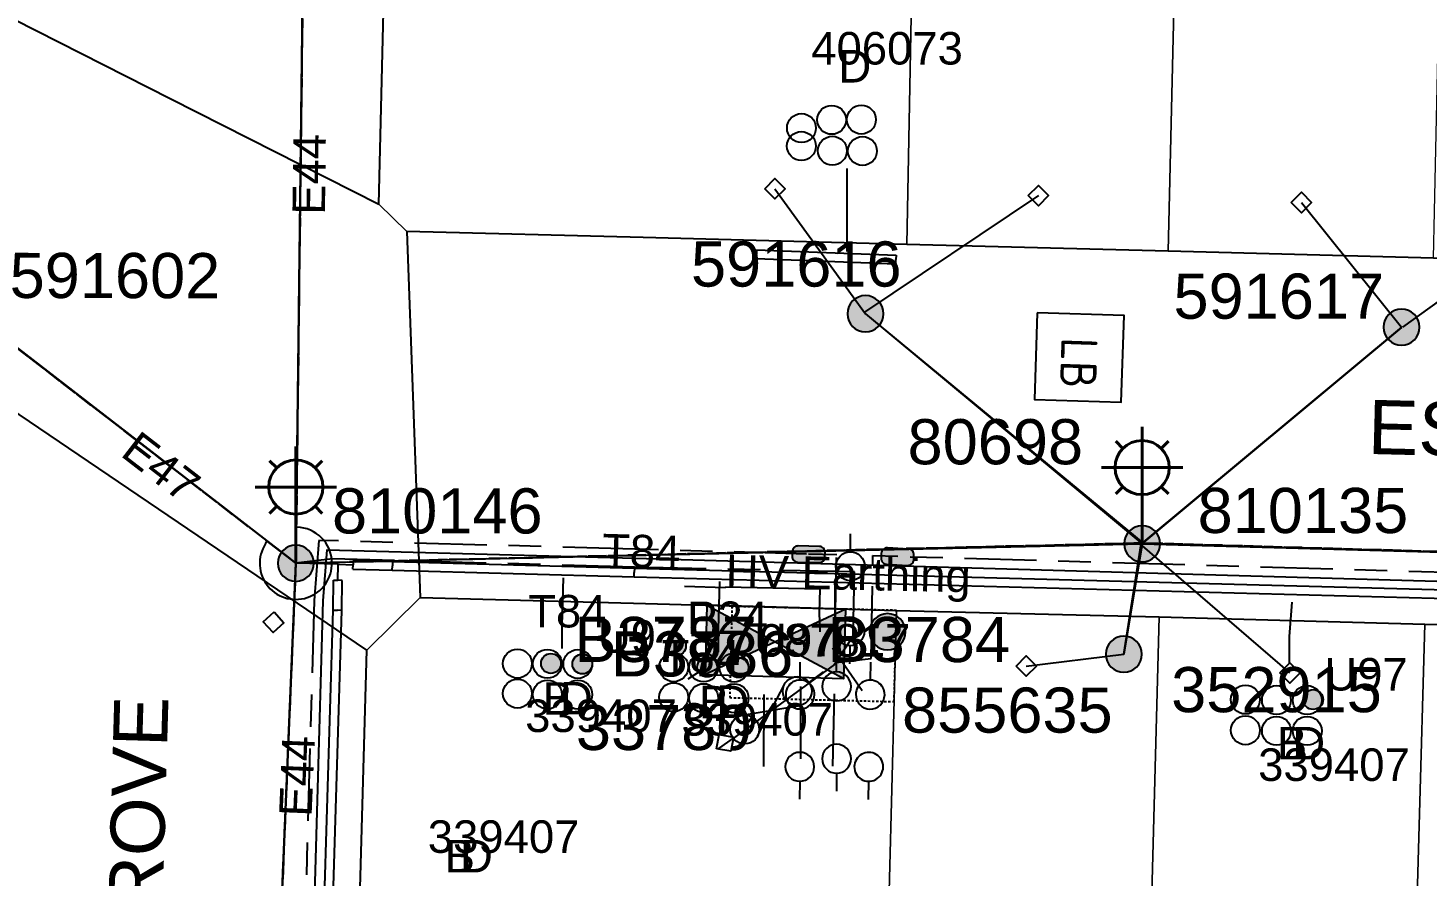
# Model space of a CAD drawing. Header units: metres. Extents: x 311639 to 313197, y 6256063 to 6257195.
# Drawn here: x 312434.6 to 312512, y 6256427.7 to 6256474.6 of the extents above; entities that cross this region are included whole.
import ezdxf
from ezdxf.enums import TextEntityAlignment as Align

# ---------------------------------------------------------------- set-up
doc = ezdxf.new("R2010")
doc.units = ezdxf.units.M
for name, pattern in [('Cable Exist OH', [1, 1, 0]), ('Cable Exist UG', [8.2, 4, -1.2, 1.8, -1.2]), ('HIDDEN2', [0.1875, 0.125, -0.0625])]:
    doc.linetypes.add(name, pattern=pattern)
doc.layers.get('0').update_dxf_attribs({"color": 6})
for name, color, linetype in [('_User Duct Config', 6, 'Continuous'), ('Duct_SP_EXT', 7, 'Continuous'), ('Equip_HV_EXT', 7, 'Continuous'), ('Equip_LV_EXT', 7, 'Continuous'), ('Equip_SP_HV_EXT', 7, 'Continuous'), ('Equip_SP_SL_EXT', 7, 'Continuous'), ('Mains_HV_EXT', 7, 'Continuous'), ('Mains_LV_EXT', 7, 'Continuous'), ('Mains_SL_EXT', 7, 'Continuous'), ('OH_Details_SP_MISC', 7, 'Continuous'), ('Services_SP_EXT', 7, 'Continuous'), ('Sub_SP_EXT', 7, 'Continuous'), ('SupportsOH_SP_TR_HV_LV_SL_EXT', 7, 'Continuous'), ('Trench_SP_EXT', 7, 'Continuous')]:
    doc.layers.add(name, color=color, linetype=linetype)
for name, color, linetype, lineweight in [('Cadastre Buildings_SP_EXT', 9, 'Continuous', 5), ('Cadastre Land Parcels_SP_EXT', 9, 'Continuous', 5), ('Cadastre Roads_SP_EXT', 9, 'Continuous', 5)]:
    doc.layers.add(name, color=color, linetype=linetype, lineweight=lineweight)
doc.layers.add('Features_HIDE', color=1, linetype='Continuous', plot=False)
doc.styles.add('iecARIAL', font='arial.ttf', dxfattribs={"height": 2})
doc.styles.add('POLE_LABEL', font='arial.ttf')
doc.styles.get("Standard").update_dxf_attribs({"font": 'arial.ttf'})
doc.styles.add('SWITCH_LABEL', font='arial.ttf', dxfattribs={"height": 2.5})
doc.linetypes.add('Cable E UG', pattern='A,6,-0.5,["E",Standard,S=1.7,R=0,X=0.5,Y=-1],-2.9', length=9.4)
doc.linetypes.add('Cable P UG', pattern='A,6,-0.5,["P",Standard,S=1.7,R=0,X=0.5,Y=-1],-2.9', length=9.4)

# ---------------------------------------------------------------- blocks, each defined once
blk = doc.blocks.new('SUB_PADMOUNT_EXT')
for points in [[(0, 0), (-3.84, 1.92), (-3.84, -1.92)], [(0, 0), (3.84, 1.92), (3.84, -1.92)]]:
    blk.add_hatch(color=256).paths.add_polyline_path(points)
for p, q in [((3.84, 1.92), (-3.84, -1.92)), ((-3.84, 1.92), (3.84, -1.92))]:
    blk.add_line(p, q)
blk.add_lwpolyline([(-3.84, -1.92), (3.84, -1.92), (3.84, 1.92), (-3.84, 1.92)], close=True)
for tag, height, flags, p in [('ASSET_NUM', 3.5, 8, (2, 2)), ('STREET_CODE', 0.2, 9, (1.5, 0)), ('OPERATING_VOLTAGE', 0.2, 9, (1.5, -0.6)), ('ORIENTATION', 0.2, 9, (1.5, -0.8)), ('CONSTRUCTED_VOLTAGE', 0.2, 9, (1.5, -0.2)), ('NO_PHASES', 0.2, 9, (1.5, -0.4)), ('OWNED_BY', 0.2, 9, (1.5, -1)), ('OPERATED_BY', 0.2, 9, (1.5, -1.2)), ('SECONDARY_VOLTAGE', 0.2, 9, (1.5, -1.6)), ('MAINTAINED_BY', 0.2, 9, (1.5, -1.4)), ('STATE', 0.2, 9, (1.5, -1.8)), ('SUBSTATION_TYPE', 0.2, 9, (1.5, -2.2)), ('USAGE', 0.2, 9, (1.5, -2.4)), ('PARENT', 0.2, 9, (1.5, -2)), ('STREETNAME', 0.2, 9, (1.5, -3)), ('LEGEND', 0.2, 9, (1.5, -2.6)), ('LOCATION', 0.2, 9, (1.5, -2.8)), ('Z', 0.2, 1, (1.5, -3.6)), ('SUBURB', 0.2, 9, (1.5, -3.2)), ('NOTES', 0.2, 9, (1.5, -3.4))]:
    blk.add_attdef(tag, text='', height=height, dxfattribs=dict(flags=flags)).set_placement(p, align=Align.MIDDLE_LEFT)
blk = doc.blocks.new('DUCT_EXT')
blk.add_circle((0, 0.8), 0.8)
at = {"flags": 1}
blk.add_attdef('Z', (0, 0), '', height=0.2, dxfattribs=at)
at = {"flags": 9}
for tag, p in [('DUCT_CODE', (0, 0)), ('XSECT_TYPE', (0, -0.2)), ('STATE', (0, -0.6)), ('FB_REFERENCE', (0, -0.4)), ('NOTES', (0, -0.8))]:
    blk.add_attdef(tag, text='', height=0.2, dxfattribs=at).set_placement(p, align=Align.MIDDLE_LEFT)
blk = doc.blocks.new('SL_LANTERN_EXT')
at = {"lineweight": 40}
for p, q in [((0, 1.968), (0, 6.468)), ((-1.459, 5.676), (-1.061, 5.278)), ((1.458, 5.676), (1.06, 5.278)), ((-2.25, 4.218), (2.25, 4.218)), ((-1.459, 2.759), (-1.061, 3.157)), ((1.458, 2.759), (1.06, 3.157)), ((0, 0), (0, 2.721))]:
    blk.add_line(p, q, dxfattribs=at)
blk.add_circle((0, 4.218), 1.5, dxfattribs=at)
at = {"style": 'iecARIAL', "flags": 9}
blk.add_attdef('ASSET_NUM', (1.5, 1.5), '', height=2.5, dxfattribs=at)
for tag, p, height, flags in [('CONSTRUCTED_VOLTAGE', (0.981, -0.653), 0.2, 9), ('CONTROL_TYPE', (0.981, -0.853), 0.2, 9), ('LNUMBER', (2.181, -3.253), 2.5, 8), ('OPERATING_VOLTAGE', (0.981, -1.653), 0.2, 9), ('LANTERN_PURPOSE', (0.981, -1.053), 0.2, 9), ('LANTERN_TYPE', (0.981, -1.253), 0.2, 9), ('NO_PHASES', (0.981, -1.453), 0.2, 9), ('ORIENTATION', (0.981, -1.853), 0.2, 9), ('OWNED_BY', (0.981, -2.053), 0.2, 9), ('STATE', (0.981, -2.253), 0.2, 9), ('USAGE', (0.981, -2.453), 0.2, 9), ('CEXIST', (0.981, -2.653), 0.2, 9), ('CNEW', (0.981, -2.853), 0.2, 9), ('CNUMBER', (0.981, -3.053), 0.2, 9), ('CREMOVE', (0.981, -3.253), 0.2, 9), ('CREPLACE', (0.981, -3.453), 0.2, 9), ('LKINGHEIGHT', (0.981, -3.653), 0.2, 9), ('LBRACKET', (0.981, -3.853), 0.2, 9), ('LBRACKETVOCAB', (0.981, -4.053), 0.2, 9), ('LCATEGORY', (0.981, -4.253), 0.2, 9), ('LCHARGE1', (0.981, -4.453), 0.2, 9), ('LCHARGE1PERCENT', (0.981, -4.653), 0.2, 9), ('LCHARGE2', (0.981, -4.853), 0.2, 9), ('LCHARGE2PERCENT', (0.981, -5.053), 0.2, 9), ('LCHARGE3', (0.981, -5.253), 0.2, 9), ('LCHARGE3PERCENT', (0.981, -5.453), 0.2, 9), ('LEXIST', (0.981, -5.653), 0.2, 9), ('LLAMP', (0.981, -5.853), 0.2, 9), ('LLAMPVOCAB', (0.981, -6.053), 0.2, 9), ('LMAST', (0.981, -6.253), 0.2, 9), ('LMASTVOCAB', (0.981, -6.453), 0.2, 9), ('LNEW', (0.981, -6.653), 0.2, 9), ('LANTNUMBER', (0.981, -6.853), 0.2, 9), ('LOUTREACH', (0.981, -7.253), 0.2, 9), ('LOUTREACHVOCAB', (0.981, -7.453), 0.2, 9), ('LRATECODE', (0.981, -7.653), 0.2, 9), ('LREMOVE', (0.981, -7.853), 0.2, 9), ('LREPLACE', (0.981, -8.053), 0.2, 9), ('LTYPE', (0.981, -8.253), 0.2, 9), ('LTYPEVOCAB', (0.981, -8.453), 0.2, 9), ('LEGEND', (0.981, -8.653), 0.2, 9), ('STREETNAME', (0.981, -9.253), 0.2, 9), ('SUBURB', (0.981, -9.453), 0.2, 1), ('LOCATION', (0.981, -8.853), 0.2, 9), ('NOTES', (0.981, -9.053), 0.2, 9)]:
    blk.add_attdef(tag, p, '', height=height, dxfattribs=dict(flags=flags))
blk = doc.blocks.new('CCP_EXT')
at = {"flags": 9}
for tag, p in [('USAGE', (0, -1.2)), ('LEGEND', (0, -1.4)), ('LIFE_SUPPORT', (0, -1.6)), ('STATE', (0, -1.8)), ('NOTES', (0, -2))]:
    blk.add_attdef(tag, text='', height=0.2, dxfattribs=at).set_placement(p, align=Align.MIDDLE_LEFT)
blk.add_wipeout([(0, 0.566), (0.566, 0), (0, -0.566), (-0.566, 0)])
blk.add_lwpolyline([(-0.566, 0), (0, 0.566), (0.566, 0), (0, -0.566), (-0.566, 0)])
at = {"flags": 1}
blk.add_attdef('Z', (0, 0), '', height=0.2, dxfattribs=at)
at = {"flags": 9}
for tag, p in [('CCP_TYPE', (0, 0)), ('OPERATING_VOLTAGE', (0, -0.6)), ('ORIENTATION', (0, -0.8)), ('CONSTRUCTED_VOLTAGE', (0, -0.2)), ('NO_PHASES', (0, -0.4)), ('OWNED_BY', (0, -1))]:
    blk.add_attdef(tag, text='', height=0.2, dxfattribs=at).set_placement(p, align=Align.MIDDLE_LEFT)
blk = doc.blocks.new('POLE_EXT')
blk.add_hatch(color=256).paths.add_polyline_path([(-1, 0, 1), (1, 0, 1)])
blk.add_lwpolyline([(-1, 0, 1), (1, 0, 1)], format="xyb", close=True)
for tag, height, flags, p in [('pNumber', 2.5, 8, (-17.84, 2.067)), ('OWNED_BY', 0.2, 9, (1.355, -0.4)), ('SPECIAL_USE', 0.2, 9, (1.355, -0.8)), ('PARENT', 0.2, 9, (1.355, -0.6)), ('cLV', 0.2, 9, (1.355, -1.4)), ('STATE', 0.2, 9, (1.355, -1)), ('hDepth', 0.2, 9, (1.355, -1.6)), ('USAGE', 0.2, 9, (1.355, -1.2)), ('cHV', 0.2, 9, (1.355, -2)), ('hDia', 0.2, 9, (1.355, -1.8)), ('LBRACKET', 0.2, 9, (1.355, -2.2)), ('LExisting', 0.2, 9, (1.355, -2.4)), ('LANTNUMBER', 0.2, 9, (1.355, -2.6)), ('LOther', 0.2, 9, (1.355, -2.8)), ('LRemove', 0.2, 9, (1.355, -3)), ('cLinedev', 0.2, 9, (1.355, -3.4)), ('pExisting', 0.2, 9, (1.355, -3.8)), ('LEGEND', 0.2, 9, (1.355, -3.2)), ('LOCATION', 0.2, 9, (1.355, -3.6)), ('pFooting', 0.2, 9, (1.355, -4.4)), ('pNew', 0.2, 9, (1.355, -4.6)), ('PFNUMBER', 0.2, 9, (1.355, -4)), ('NEWPFNUMBER', 0.2, 9, (1.355, -4.2)), ('pRelocate', 0.2, 9, (1.355, -5)), ('pRemove', 0.2, 9, (1.355, -5.2)), ('pReplace', 0.2, 9, (1.355, -5.4)), ('cspan', 0.2, 9, (1.355, -6)), ('STREETNAME', 0.2, 9, (1.355, -6.2)), ('pStay', 0.2, 9, (1.355, -5.6)), ('pType', 0.2, 9, (1.355, -5.8)), ('SUBURB', 0.2, 9, (1.355, -6.4)), ('OPERATED_BY', 0.2, 9, (1.355, -7.014)), ('NOTES', 0.2, 9, (1.355, -6.6)), ('MAINTAINED_BY', 0.2, 9, (1.355, -6.814))]:
    blk.add_attdef(tag, text='', height=height, dxfattribs=dict(flags=flags)).set_placement(p, align=Align.MIDDLE_LEFT)
at = {"style": 'POLE_LABEL'}
for tag, height, flags, p in [('ASSET_NUM', 2.5, 8, (2, 2)), ('STRUCTURE_PLANT_NUMBER', 0.2, 9, (1.355, 0.028)), ('STREET_CODE', 0.2, 9, (1.355, -0.2))]:
    blk.add_attdef(tag, text='', height=height, dxfattribs=dict(at, flags=flags)).set_placement(p, align=Align.MIDDLE_LEFT)
at = {"flags": 1}
blk.add_attdef('Z', (1.355, -7.328), '', height=0.2, dxfattribs=at)
blk = doc.blocks.new('HV_STJ_EXT')
h = blk.add_hatch(color=256)
edge = h.paths.add_edge_path()
edge.add_ellipse((-0.586, 0.131), major_axis=(0.226, 0.226), ratio=1, start_angle=44.99996, end_angle=135)
edge.add_line((-0.906, 0.131), (-0.906, -0.131))
edge.add_ellipse((-0.586, -0.131), major_axis=(0.226, 0.226), ratio=1, start_angle=134.99996, end_angle=225)
edge.add_line((-0.586, -0.451), (0.586, -0.451))
edge.add_ellipse((0.586, -0.131), major_axis=(-0.226, 0.226), ratio=1, start_angle=134.99996, end_angle=225)
edge.add_line((0.906, -0.131), (0.906, 0.131))
edge.add_ellipse((0.586, 0.131), major_axis=(-0.226, 0.226), ratio=1, start_angle=224.99996, end_angle=315)
edge.add_line((0.586, 0.451), (-0.586, 0.451))
blk.add_lwpolyline([(-0.906, 0.131), (-0.906, -0.131, 0.414214), (-0.586, -0.451), (0.586, -0.451, 0.414214), (0.906, -0.131), (0.906, 0.131, 0.414214), (0.586, 0.451), (-0.586, 0.451, 0.414214)], format="xyb", close=True)
for tag, flags, p in [('ORIENTATION', 9, (1.5, 0)), ('Z', 1, (1.5, -0.8)), ('USAGE', 9, (1.5, -0.2)), ('LEGEND', 9, (1.5, -0.4)), ('NOTES', 9, (1.5, -0.6))]:
    blk.add_attdef(tag, text='', height=0.2, dxfattribs=dict(flags=flags)).set_placement(p, align=Align.MIDDLE_LEFT)
blk = doc.blocks.new('LV_UG_DFUSE_CLOSED_EXT')
for points in [[(1, 0), (0, 0)], [(5.04, 0.726), (2.156, -0.717)], [(5.049, -0.707), (2.156, 0.717)], [(6.2, 0.013), (7.2, 0.013)]]:
    blk.add_lwpolyline(points)
for centre in [(1.8, 0), (5.4, 0.011)]:
    blk.add_circle(centre, 0.8)
at = {"flags": 9}
for tag, p in [('ACTUAL_STATUS', (0, 0)), ('OPERATING_VOLTAGE', (0, -0.6)), ('ORIENTATION', (0, -0.8)), ('CONSTRUCTED_VOLTAGE', (0, -0.2)), ('NO_PHASES', (0, -0.4)), ('STATE', (0, -1)), ('SWITCH_TYPE', (0, -1.2)), ('USAGE', (0, -1.4)), ('NOTES', (0, -1.6))]:
    blk.add_attdef(tag, text='', height=0.2, dxfattribs=at).set_placement(p, align=Align.MIDDLE_LEFT)
at = {"flags": 1}
blk.add_attdef('Z', (0, 0), '', height=0.2, dxfattribs=at)
blk = doc.blocks.new('LV_UG_DFUSE_OPEN_EXT')
for points in [[(1, 0), (0, 0)], [(6.2, 0.013), (7.2, 0.013)]]:
    blk.add_lwpolyline(points)
for centre in [(1.8, 0), (5.4, 0.011)]:
    blk.add_circle(centre, 0.8)
at = {"flags": 9}
for tag, p in [('ACTUAL_STATUS', (0, 0)), ('OPERATING_VOLTAGE', (0, -0.6)), ('ORIENTATION', (0, -0.8)), ('CONSTRUCTED_VOLTAGE', (0, -0.2)), ('NO_PHASES', (0, -0.4)), ('STATE', (0, -1)), ('SWITCH_TYPE', (0, -1.2)), ('USAGE', (0, -1.4)), ('NOTES', (0, -1.6))]:
    blk.add_attdef(tag, text='', height=0.2, dxfattribs=at).set_placement(p, align=Align.MIDDLE_LEFT)
at = {"flags": 1}
blk.add_attdef('Z', (0, 0), '', height=0.2, dxfattribs=at)
blk = doc.blocks.new('*U210')
blk.add_lwpolyline([(-7.311, -6.052), (-2.511, -6.052), (-2.511, -1.252), (-7.311, -1.252)], close=True)
at = {"insert": (-6.011, -2.665), "char_height": 2, "width": 2.96284, "attachment_point": 1}
blk.add_mtext('{\\Fisocp|c0;LB}', dxfattribs=at)
for tag, height, flags, p in [('ASSET_NUM', 2.5, 8, (2, 2)), ('STREET_CODE', 0.2, 9, (1.5, 0)), ('ACTUAL_STATUS', 0.2, 9, (1.5, -0.2)), ('OPERATING_VOLTAGE', 0.2, 9, (1.5, -0.8)), ('CONSTRUCTED_VOLTAGE', 0.2, 9, (1.5, -0.4)), ('NO_PHASES', 0.2, 9, (1.5, -0.6)), ('ORIENTATION', 0.2, 9, (1.5, -1)), ('OWNED_BY', 0.2, 9, (1.5, -1.2)), ('OPERATED_BY', 0.2, 9, (1.5, -1.4)), ('MAINTAINED_BY', 0.2, 9, (1.5, -1.6)), ('STATE', 0.2, 9, (1.5, -1.8)), ('SWITCH_TYPE', 0.2, 9, (1.5, -2)), ('USAGE', 0.2, 9, (1.5, -2.2)), ('LEGEND', 0.2, 9, (1.5, -2.4)), ('STREETNAME', 0.2, 9, (1.5, -2.8)), ('SUBURB', 0.2, 9, (1.5, -3)), ('LOCATION', 0.2, 9, (1.5, -2.6)), ('Z', 0.2, 1, (1.5, -3.6)), ('NOTES', 0.2, 9, (1.5, -3.2)), ('LABEL_ALIGNMENT', 0.2, 9, (1.5, -3.4))]:
    blk.add_attdef(tag, text='', height=height, dxfattribs=dict(flags=flags)).set_placement(p, align=Align.MIDDLE_LEFT)
blk = doc.blocks.new('SWG_HOLEC_SU_EXT')
blk.add_line((1.8, -2), (5.8, -2))
for points in [[(1.8, -0.8, 1), (1.8, 0.8, 1)], [(5.8, -0.8, 1), (5.8, 0.8, 1)]]:
    blk.add_lwpolyline(points, format="xyb", close=True)
for points in [[(1, 0), (0, 0)], [(6.6, 0), (7.6, 0)]]:
    blk.add_lwpolyline(points)
at = {"style": 'SWITCH_LABEL', "flags": 8}
blk.add_attdef('ASSET_NUM', text='', height=2.5, rotation=179.95437, dxfattribs=at).set_placement((-2.4, 0), align=Align.MIDDLE_LEFT)
at = {"flags": 1}
blk.add_attdef('Z', (0, 0), '', height=0.2, dxfattribs=at)
at = {"flags": 9}
for tag, p in [('ACTUAL_STATUS', (0, -0.4)), ('CONSTRUCTED_VOLTAGE', (0, -0.6)), ('NO_PHASES', (0, -0.8)), ('OPERATING_VOLTAGE', (0, -1)), ('ORIENTATION', (0, -1.2)), ('OWNED_BY', (0, -1.4)), ('PARENT', (0, -1.6)), ('STATE', (0, -1.8)), ('SWITCH_TYPE', (0, -2)), ('USAGE', (0, -2.2)), ('LOCATION', (0, -2.4)), ('STREETNAME', (0, -2.6)), ('SUBURB', (0, -2.8)), ('NOTES', (0, -3))]:
    blk.add_attdef(tag, text='', height=0.2, dxfattribs=at).set_placement(p, align=Align.MIDDLE_LEFT)
at = {"style": 'SWITCH_LABEL', "flags": 9}
blk.add_attdef('STREET_CODE', text='', height=0.2, dxfattribs=at).set_placement((0, -0.2), align=Align.MIDDLE_LEFT)
blk = doc.blocks.new('CABLE_LARGE_EXT')
h = blk.add_hatch(color=256)
edge = h.paths.add_edge_path()
edge.add_arc((0, 0.55), 0.55, 0, 360)
blk.add_circle((0, 0.55), 0.55)
at = {"flags": 1}
blk.add_attdef('Z', (0, 0), '', height=0.2, dxfattribs=at)
at = {"flags": 9}
for tag, p in [('COND_CODE', (0, 0)), ('XSECT_SIZE', (0, -0.6)), ('STATE', (0, -0.4)), ('FB_REFERENCE', (0, -0.2)), ('NOTES', (0, -0.8))]:
    blk.add_attdef(tag, text='', height=0.2, dxfattribs=at).set_placement(p, align=Align.MIDDLE_LEFT)

msp = doc.modelspace()

# ---------------------------------------------------------------- linework, layer by layer
at = {"layer": '_User Duct Config'}
for points in [[(312479.933, 6256466.846), (312479.933, 6256462.249)], [(312464.188, 6256440.267), (312464.188, 6256441.547), (312464.262, 6256444.179)], [(312472.833, 6256440.066), (312472.833, 6256441.346), (312472.907, 6256443.978)], [(312504.424, 6256438.439), (312504.424, 6256440.938), (312504.573, 6256442.844)], [(312471.154, 6256438.597), (312471.834, 6256439.03)]]:
    msp.add_lwpolyline(points, dxfattribs=at)
at = {"layer": 'Cadastre Buildings_SP_EXT', "linetype": 'Continuous'}
msp.add_lwpolyline([(312541.039, 6256440.871), (312526.482, 6256441.233), (312511.913, 6256441.627), (312510.665, 6256397.059), (312519.061, 6256396.816), (312525.228, 6256396.647), (312532.439, 6256396.423), (312539.89, 6256396.232), (312541.039, 6256440.871)], close=True, dxfattribs=at)
at = {"layer": 'Cadastre Land Parcels_SP_EXT', "linetype": 'Continuous'}
for points in [[(312497.72, 6256462.255), (312498.783, 6256507.892), (312495.256, 6256507.985), (312484.117, 6256508.267), (312483.249, 6256462.631), (312497.72, 6256462.255)], [(312512.384, 6256461.874), (312513.362, 6256507.514), (312498.783, 6256507.892), (312497.72, 6256462.255), (312512.384, 6256461.874)], [(312497.211, 6256442.023), (312482.677, 6256442.381), (312481.516, 6256397.885), (312487.74, 6256397.709), (312496.035, 6256397.475), (312497.211, 6256442.023)], [(312511.913, 6256441.627), (312497.211, 6256442.023), (312496.035, 6256397.475), (312503.756, 6256397.247), (312510.665, 6256397.059), (312511.913, 6256441.627)]]:
    msp.add_lwpolyline(points, close=True, dxfattribs=at)
at = {"layer": 'Duct_SP_EXT'}
for p, q in [((312474.937, 6256462.333), (312474.928, 6256462.093)), ((312474.937, 6256462.333), (312482.655, 6256462.048)), ((312474.919, 6256461.853), (312474.928, 6256462.093)), ((312474.919, 6256461.853), (312482.637, 6256461.568)), ((312482.637, 6256461.568), (312482.646, 6256461.808)), ((312482.655, 6256462.048), (312482.646, 6256461.808)), ((312452.608, 6256444.67), (312452.615, 6256444.91)), ((312452.608, 6256444.67), (312454.788, 6256444.609)), ((312452.621, 6256445.15), (312452.615, 6256444.91)), ((312452.621, 6256445.15), (312454.801, 6256445.089)), ((312454.788, 6256444.609), (312454.794, 6256444.849)), ((312454.788, 6256444.609), (312468.17, 6256444.234)), ((312454.801, 6256445.089), (312454.794, 6256444.849)), ((312454.801, 6256445.089), (312468.183, 6256444.714)), ((312468.17, 6256444.234), (312468.177, 6256444.474)), ((312468.183, 6256444.714), (312468.177, 6256444.474)), ((312468.183, 6256444.714), (312527.797, 6256443.141)), ((312451.507, 6256442.396), (312451.534, 6256444.052)), ((312451.534, 6256444.052), (312451.774, 6256444.048)), ((312452.014, 6256444.044), (312451.774, 6256444.048)), ((312451.987, 6256442.385), (312452.014, 6256444.044)), ((312468.17, 6256444.234), (312527.785, 6256442.661)), ((312450.756, 6256417.037), (312451.507, 6256442.396)), ((312451.236, 6256417.023), (312451.987, 6256442.385)), ((312451.507, 6256442.396), (312451.747, 6256442.39)), ((312451.987, 6256442.385), (312451.747, 6256442.39))]:
    msp.add_line(p, q, dxfattribs=at)
at = {"layer": 'Features_HIDE', "linetype": 'Continuous'}
msp.add_lwpolyline([(312456.173, 6256552.766), (312444.449, 6256553.516), (312436.106, 6256554.049), (312435.694, 6256540.412), (312435.285, 6256525.152), (312434.876, 6256510.749), (312434.338, 6256492.014), (312433.849, 6256475.1), (312442.542, 6256470.695), (312454.047, 6256464.865), (312455.109, 6256509.012), (312455.454, 6256522.027), (312456.173, 6256552.766)], close=True, dxfattribs=at)
at = {"layer": 'Features_HIDE', "linetype": 'HIDDEN2'}
msp.add_lwpolyline([(312473.58, 6256442.604), (312473.456, 6256437.555), (312482.553, 6256437.333), (312482.677, 6256442.381), (312473.58, 6256442.604)], close=True, dxfattribs=at)
at = {"layer": 'Mains_HV_EXT', "linetype": 'Cable Exist OH'}
for points in [[(312449.451, 6256444.99), (312449.88, 6256480.613)], [(312449.451, 6256444.99), (312496.38, 6256446.101)], [(312496.38, 6256446.102), (312538.108, 6256444.899)]]:
    msp.add_lwpolyline(points, dxfattribs=at)
at = {"layer": 'Mains_HV_EXT', "linetype": 'Continuous'}
msp.add_lwpolyline([(312451.45, 6256445.038, 0.398998), (312449.508, 6256446.99)], format="xyb", dxfattribs=at)
at = {"layer": 'Mains_HV_EXT', "linetype": 'Cable Exist UG'}
for points in [[(312479.332, 6256439.643), (312479.291, 6256441.316), (312479.291, 6256441.316), (312479.373, 6256445.457), (312477.821, 6256445.488)], [(312479.328, 6256439.499), (312481.29, 6256439.717), (312481.373, 6256445.417), (312481.373, 6256445.417), (312482.758, 6256445.38)], [(312533.036, 6256444.075), (312531.418, 6256443.948), (312482.878, 6256445.353)]]:
    msp.add_lwpolyline(points, dxfattribs=at)
at = {"layer": 'Mains_HV_EXT', "linetype": 'Cable E UG'}
for points in [[(312473.225, 6256443.637), (312470.948, 6256443.699)], [(312478.454, 6256441.197), (312478.427, 6256442.267), (312478.427, 6256442.267), (312478.454, 6256443.554), (312473.221, 6256443.666)]]:
    msp.add_lwpolyline(points, dxfattribs=at)
at = {"layer": 'Mains_LV_EXT', "linetype": 'Cable Exist OH'}
for points in [[(312449.88, 6256480.613), (312449.451, 6256444.99)], [(312449.451, 6256444.99), (312430.889, 6256459.325)], [(312496.315, 6256446.112), (312449.451, 6256444.99)], [(312538.108, 6256444.899), (312496.315, 6256446.112)], [(312449.451, 6256444.99), (312449.315, 6256441.73)]]:
    msp.add_lwpolyline(points, dxfattribs=at)
at = {"layer": 'Mains_LV_EXT', "linetype": 'Continuous'}
msp.add_lwpolyline([(312447.868, 6256446.213, 1.415639), (312451.45, 6256445.038)], format="xyb", dxfattribs=at)
at = {"layer": 'Mains_LV_EXT', "linetype": 'Cable Exist UG'}
msp.add_lwpolyline([(312479.261, 6256439.395), (312480.285, 6256440.965), (312480.285, 6256440.965), (312480.355, 6256444.513), (312468.185, 6256444.774), (312468.185, 6256444.774), (312454.91, 6256445.146), (312451.471, 6256445.243), (312449.451, 6256444.99)], dxfattribs=at)
at = {"layer": 'Mains_SL_EXT', "linetype": 'Cable Exist OH'}
for points in [[(312451.209, 6256523.464), (312450.615, 6256502.973), (312449.88, 6256480.613), (312449.451, 6256444.991)], [(312430.889, 6256459.325), (312449.451, 6256444.991)], [(312449.451, 6256444.991), (312496.315, 6256446.112)], [(312496.315, 6256446.112), (312538.108, 6256444.899)]]:
    msp.add_lwpolyline(points, dxfattribs=at)
at = {"layer": 'OH_Details_SP_MISC', "linetype": 'Continuous', "flags": 128}
for points in [[(312480.964, 6256458.802), (312496.272, 6256446.069), (312510.646, 6256458.033)], [(312496.272, 6256446.069), (312495.262, 6256439.955)]]:
    msp.add_lwpolyline(points, dxfattribs=at)
at = {"layer": 'Services_SP_EXT'}
for points in [[(312519.743, 6256464.579), (312510.68, 6256458.058)], [(312480.964, 6256458.802), (312496.315, 6256446.112)], [(312510.626, 6256458.058), (312496.219, 6256446.069)]]:
    msp.add_lwpolyline(points, dxfattribs=at)
at = {"layer": 'Trench_SP_EXT', "linetype": 'Cable Exist UG'}
for points in [[(312451.792, 6256444.947), (312449.451, 6256444.99)], [(312451.774, 6256444.038), (312451.792, 6256444.947), (312452.615, 6256444.91)], [(312479.282, 6256440.756), (312479.286, 6256444.076)], [(312479.141, 6256440.308), (312480.779, 6256437.945)]]:
    msp.add_lwpolyline(points, dxfattribs=at)

# ---------------------------------------------------------------- block references
at = {"layer": '_User Duct Config'}
for name, p, rotation in [('DUCT_EXT', (312479.895, 6256469.525), 89.66039943756091), ('DUCT_EXT', (312481.539, 6256469.538), 89.66039943756091), ('DUCT_EXT', (312478.225, 6256469.072), 89.66039943756091), ('DUCT_EXT', (312478.219, 6256468.076), 89.66039943756091), ('DUCT_EXT', (312479.933, 6256467.816), 89.66039943756091), ('DUCT_EXT', (312481.599, 6256467.801), 89.66039943756091), ('CABLE_LARGE_EXT', (312471.033, 6256440.411), 89.52649191397937), ('DUCT_EXT', (312462.51, 6256439.438), 90.0000000000002), ('DUCT_EXT', (312464.167, 6256439.425), 90.0000000000002), ('CABLE_LARGE_EXT', (312464.114, 6256439.447), 90.08441569908523), ('DUCT_EXT', (312465.851, 6256439.416), 90.0000000000002), ('CABLE_LARGE_EXT', (312465.851, 6256439.416), 90.08441569908523), ('DUCT_EXT', (312471.156, 6256439.237), 90.0000000000002), ('DUCT_EXT', (312472.812, 6256439.224), 90.0000000000002), ('CABLE_LARGE_EXT', (312472.759, 6256439.247), 90.08441569908523), ('DUCT_EXT', (312474.496, 6256439.215), 90.0000000000002), ('CABLE_LARGE_EXT', (312474.496, 6256439.215), 90.08441569908523), ('DUCT_EXT', (312462.51, 6256437.779), 90.0000000000002), ('DUCT_EXT', (312464.17, 6256437.727), 90.0000000000002), ('DUCT_EXT', (312465.851, 6256437.723), 90.0000000000002), ('DUCT_EXT', (312471.156, 6256437.579), 90.0000000000002), ('DUCT_EXT', (312472.815, 6256437.526), 90.0000000000002), ('DUCT_EXT', (312474.496, 6256437.522), 90.0000000000002), ('DUCT_EXT', (312502.788, 6256437.449), 90.0000000000002), ('DUCT_EXT', (312504.506, 6256437.417), 90.0000000000002), ('DUCT_EXT', (312506.206, 6256437.417), 90.0000000000002), ('DUCT_EXT', (312502.788, 6256435.749), 90.0000000000002), ('DUCT_EXT', (312504.506, 6256435.717), 90.0000000000002), ('DUCT_EXT', (312506.206, 6256435.717), 90.0000000000002)]:
    msp.add_blockref(name, p, dxfattribs=dict(at, rotation=rotation))
at = {"layer": 'Equip_HV_EXT'}
for p, rotation in [((312477.821, 6256445.488), 358.8436008803063), ((312482.738, 6256445.357), 176.9484298160941)]:
    msp.add_blockref('HV_STJ_EXT', p, dxfattribs=dict(at, rotation=rotation))
ref = msp.add_blockref('SWG_HOLEC_SU_EXT', (312481.266, 6256439.521), dxfattribs=dict(at, rotation=268.8228551163016))
ref.add_attrib('ASSET_NUM', 'B3784', dxfattribs={"layer": '0', "height": 2.5, "style": 'SWITCH_LABEL'}).set_placement((312478.867, 6256440.771), align=Align.MIDDLE_LEFT)
at = {"layer": 'Equip_LV_EXT', "rotation": 89.41098406215048}
msp.add_blockref('LV_UG_DFUSE_OPEN_EXT', (312480.084, 6256439.423), dxfattribs=at)
at = {"layer": 'Equip_SP_HV_EXT'}
ref = msp.add_blockref('*U210', (312496.279, 6256451.349), dxfattribs=dict(at, rotation=268.0898776763164))
ref.add_attrib('ASSET_NUM', '80698', dxfattribs={"layer": '0', "height": 2.5}).set_placement((312488.15, 6256449.716), align=Align.BOTTOM_CENTER)
at = {"layer": 'Equip_SP_SL_EXT'}
for p in [(312496.272, 6256446.069), (312449.451, 6256444.99)]:
    msp.add_blockref('SL_LANTERN_EXT', p, dxfattribs=at)
at = {"layer": 'Services_SP_EXT'}
msp.add_blockref('CCP_EXT', (312475.957, 6256465.719), dxfattribs=at)
at = {"layer": 'Services_SP_EXT', "rotation": 267.2307354498387}
msp.add_blockref('CCP_EXT', (312448.216, 6256441.73), dxfattribs=at)
at = {"layer": 'Sub_SP_EXT'}
ref = msp.add_blockref('SUB_PADMOUNT_EXT', (312475.981, 6256440.641), dxfattribs=dict(at, rotation=358.4491602237139))
ref.add_attrib('ASSET_NUM', '33780', dxfattribs={"layer": '0', "height": 2.5}).set_placement((312469.801, 6256437.154), align=Align.TOP_CENTER)
at = {"layer": 'SupportsOH_SP_TR_HV_LV_SL_EXT'}
ref = msp.add_blockref('POLE_EXT', (312480.964, 6256458.802), dxfattribs=at)
ref.add_attrib('ASSET_NUM', '591616', dxfattribs={"layer": '0', "height": 2.5, "style": 'POLE_LABEL'}).set_placement((312482.964, 6256459.552), align=Align.BOTTOM_RIGHT)
ref = msp.add_blockref('POLE_EXT', (312430.889, 6256459.325), dxfattribs=at)
ref.add_attrib('ASSET_NUM', '591602', dxfattribs={"layer": '0', "height": 2.5, "rotation": 359.92815, "style": 'POLE_LABEL'}).set_placement((312445.268, 6256460.907), align=Align.MIDDLE_RIGHT)
ref = msp.add_blockref('POLE_EXT', (312510.626, 6256458.058), dxfattribs=at)
ref.add_attrib('ASSET_NUM', '591617', dxfattribs={"layer": '0', "height": 2.5, "style": 'POLE_LABEL'}).set_placement((312509.659, 6256457.773), align=Align.BOTTOM_RIGHT)
ref = msp.add_blockref('POLE_EXT', (312449.451, 6256444.99), dxfattribs=at)
ref.add_attrib('ASSET_NUM', '810146', dxfattribs={"layer": '0', "height": 2.5, "style": 'POLE_LABEL'}).set_placement((312451.451, 6256447.889), align=Align.MIDDLE_LEFT)
ref = msp.add_blockref('POLE_EXT', (312496.272, 6256446.069), dxfattribs=at)
ref.add_attrib('ASSET_NUM', '810135', dxfattribs={"layer": '0', "height": 2.5, "rotation": 359.98776, "style": 'POLE_LABEL'}).set_placement((312499.342, 6256447.914), align=Align.MIDDLE_LEFT)

# ---------------------------------------------------------------- texts
at = {"layer": '_User Duct Config'}
for s, p in [('406073', (312477.965, 6256472.591)), ('D', (312479.47, 6256471.595)), ('T84', (312462.303, 6256441.438)), ('P24', (312471.097, 6256441.074)), ('U97', (312466.162, 6256440.043)), ('U97', (312474.807, 6256439.843)), ('T84', (312469.688, 6256438.952)), ('U97', (312506.356, 6256437.948)), ('B', (312463.107, 6256436.61)), ('D', (312464.067, 6256436.628)), ('339407', (312462.139, 6256435.651)), ('B', (312471.752, 6256436.41)), ('D', (312472.712, 6256436.428)), ('339407', (312470.784, 6256435.451)), ('B', (312503.731, 6256434.133)), ('D', (312504.581, 6256434.133)), ('339407', (312502.692, 6256432.945)), ('339407', (312456.751, 6256428.964)), ('B', (312457.683, 6256427.882)), ('D', (312458.533, 6256427.882))]:
    msp.add_text(s, height=1.8, dxfattribs=at).set_placement(p)
at = {"layer": 'Cadastre Roads_SP_EXT'}
for s, rotation, p in [('BRANSGROVE                                 ST', 88.3684, (312441.564, 6256408.025)), ('ESSINGTON                                               ST', 358.59184, (312508.737, 6256451.042))]:
    msp.add_text(s, height=3, rotation=rotation, dxfattribs=at).set_placement(p)
at = {"layer": 'Features_HIDE'}
msp.add_text('HV Earthing', height=1.8, rotation=358.7704, dxfattribs=at).set_placement((312473.221, 6256443.666))
msp.add_text('087817', height=1.8, dxfattribs=at).set_placement((312475.062, 6256439.822))
at = {"layer": 'Mains_LV_EXT'}
for s, rotation, p in [('E44', 89.31032, (312451.06, 6256464.269)), ('E47', 322.3219, (312439.683, 6256450.975)), ('T84', 358.39509, (312466.37, 6256444.825)), ('E44', 87.61148, (312450.318, 6256430.94))]:
    msp.add_text(s, height=1.8, rotation=rotation, dxfattribs=at).set_placement(p)

# ---------------------------------------------------------------- next in the draw order: linework, layer by layer
at = {"layer": 'Cadastre Buildings_SP_EXT', "linetype": 'Continuous'}
msp.add_lwpolyline([(312484.117, 6256508.267), (312475.258, 6256508.5), (312469.603, 6256508.645), (312455.109, 6256509.012), (312454.047, 6256464.865), (312455.583, 6256463.351), (312468.665, 6256463.01), (312483.249, 6256462.631), (312484.117, 6256508.267)], close=True, dxfattribs=at)
at = {"layer": 'Features_HIDE', "linetype": 'Continuous'}
msp.add_lwpolyline([(312451.514, 6256374.822), (312452.215, 6256398.715), (312453.385, 6256440.178), (312433.041, 6256453.968), (312432.684, 6256433.676), (312432.476, 6256426.357), (312432.248, 6256418.348), (312432.044, 6256411.189), (312431.143, 6256379.586), (312429.254, 6256378.117), (312438.027, 6256376.117), (312453.064, 6256372.688), (312451.514, 6256374.822)], close=True, dxfattribs=at)
at = {"layer": 'Mains_HV_EXT', "linetype": 'Cable Exist OH'}
msp.add_lwpolyline([(312449.451, 6256444.991), (312448.256, 6256416.351)], dxfattribs=at)
at = {"layer": 'Mains_LV_EXT', "linetype": 'Cable Exist OH'}
msp.add_lwpolyline([(312448.256, 6256416.351), (312449.315, 6256441.73)], dxfattribs=at)
at = {"layer": 'Mains_SL_EXT', "linetype": 'Cable Exist OH'}
msp.add_lwpolyline([(312449.451, 6256444.991), (312448.256, 6256416.351), (312448.256, 6256416.351)], dxfattribs=at)
at = {"layer": 'OH_Details_SP_MISC', "linetype": 'Continuous', "flags": 128}
msp.add_lwpolyline([(312448.256, 6256416.351), (312448.256, 6256416.352), (312449.449, 6256444.991), (312449.88, 6256480.614), (312450.176, 6256489.776)], dxfattribs=at)
at = {"layer": 'Services_SP_EXT'}
msp.add_lwpolyline([(312475.957, 6256465.719), (312480.964, 6256458.802)], dxfattribs=at)

# ---------------------------------------------------------------- next in the draw order: block references
for p in [(312490.534, 6256465.339), (312505.082, 6256464.959), (312489.862, 6256439.301), (312504.452, 6256438.921)]:
    msp.add_blockref('CCP_EXT', p, dxfattribs=at)
at = {"layer": 'Services_SP_EXT', "rotation": 34.96534365217158}
msp.add_blockref('CCP_EXT', (312473.194, 6256435.047), dxfattribs=at)

# ---------------------------------------------------------------- next in the draw order: linework, layer by layer
at = {"layer": 'Cadastre Buildings_SP_EXT', "linetype": 'Continuous'}
msp.add_lwpolyline([(312482.677, 6256442.381), (312468.129, 6256442.775), (312456.331, 6256443.105), (312453.385, 6256440.178), (312452.215, 6256398.715), (312466.944, 6256398.298), (312470.492, 6256398.197), (312481.515, 6256397.885), (312482.677, 6256442.381)], close=True, dxfattribs=at)
at = {"layer": 'Features_HIDE', "linetype": 'Continuous'}
msp.add_lwpolyline([(312600.088, 6256459.594), (312585.402, 6256459.976), (312570.849, 6256460.354), (312556.216, 6256460.735), (312541.596, 6256461.115), (312526.948, 6256461.496), (312512.384, 6256461.874), (312497.719, 6256462.255), (312483.249, 6256462.631), (312468.665, 6256463.01), (312455.583, 6256463.351), (312456.331, 6256443.105), (312468.129, 6256442.775), (312482.677, 6256442.381), (312497.21, 6256442.023), (312511.913, 6256441.627), (312526.482, 6256441.233), (312541.039, 6256440.871), (312555.595, 6256440.479), (312570.2, 6256440.084), (312584.795, 6256439.688), (312599.364, 6256439.328)], dxfattribs=at)
at = {"layer": 'Features_HIDE', "linetype": 'Cable E UG'}
msp.add_lwpolyline([(312102.404, 6256318.216), (312100.508, 6256310.121), (312194.014, 6256318.452), (312197.393, 6256333.741), (312198.4, 6256336.442), (312208.668, 6256382.896), (312217.182, 6256418.319), (312222.699, 6256417.021), (312225.724, 6256418.364), (312287.08, 6256403.926), (312289.668, 6256405.372), (312319.96, 6256398.244), (312379.321, 6256384.235), (312427.993, 6256372.764), (312448.726, 6256367.939), (312449.716, 6256398.785), (312450.961, 6256442.906), (312451.188, 6256445.741), (312468.199, 6256445.274), (312536.375, 6256443.315), (312538.108, 6256444.899)], dxfattribs=at)
at = {"layer": 'Mains_HV_EXT', "linetype": 'Cable Exist UG'}
msp.add_lwpolyline([(312477.708, 6256445.501), (312468.213, 6256445.774), (312468.213, 6256445.774), (312450.728, 6256446.254), (312450.462, 6256442.933), (312449.216, 6256398.8), (312448.246, 6256368.564), (312428.107, 6256373.25), (312428.107, 6256373.25), (312379.436, 6256384.721), (312320.075, 6256398.731), (312320.075, 6256398.731), (312289.593, 6256405.903), (312289.129, 6256403.958), (312225.675, 6256418.889), (312222.65, 6256417.546), (312216.809, 6256418.92), (312216.809, 6256418.92), (312208.181, 6256383.008), (312194.022, 6256318.953), (312194.022, 6256318.953), (312101.152, 6256310.68), (312103.448, 6256320.528), (312105.783, 6256330.557)], dxfattribs=at)
at = {"layer": 'OH_Details_SP_MISC', "linetype": 'Cable P UG'}
msp.add_lwpolyline([(312547.667, 6256656.952), (312542.475, 6256619.001), (312535.369, 6256575.996), (312530.478, 6256555.936), (312493.467, 6256556.944), (312454.505, 6256557.679), (312451.209, 6256523.464), (312450.615, 6256502.973), (312449.88, 6256480.613), (312449.451, 6256444.99), (312448.256, 6256416.351), (312446.817, 6256374.388)], dxfattribs=at)
at = {"layer": 'OH_Details_SP_MISC', "linetype": 'Continuous', "flags": 128}
msp.add_lwpolyline([(312377.56, 6256471.753), (312395.772, 6256460.607), (312430.889, 6256459.325), (312449.452, 6256444.991), (312496.272, 6256446.069), (312538.068, 6256444.9), (312570.428, 6256443.942), (312599.346, 6256443.198), (312625.075, 6256442.534), (312629.973, 6256442.409)], dxfattribs=at)
at = {"layer": 'Services_SP_EXT'}
for points in [[(312490.534, 6256465.339), (312480.858, 6256458.855)], [(312505.082, 6256464.959), (312510.626, 6256458.058)], [(312489.862, 6256439.301), (312495.262, 6256439.955), (312496.219, 6256446.069)], [(312504.452, 6256438.921), (312496.166, 6256446.069)], [(312479.261, 6256439.395), (312473.582, 6256435.264)]]:
    msp.add_lwpolyline(points, dxfattribs=at)

# ---------------------------------------------------------------- next in the draw order: block references
at = {"layer": '_User Duct Config'}
msp.add_blockref('CABLE_LARGE_EXT', (312505.736, 6256436.896), dxfattribs=at)
at = {"layer": 'Equip_HV_EXT'}
ref = msp.add_blockref('SWG_HOLEC_SU_EXT', (312477.36, 6256439.526), dxfattribs=dict(at, rotation=269.7138874235318))
ref.add_attrib('ASSET_NUM', 'B3787', dxfattribs={"layer": '0', "height": 2.5, "style": 'SWITCH_LABEL'}).set_placement((312474.961, 6256440.776), align=Align.MIDDLE_RIGHT)
ref = msp.add_blockref('SWG_HOLEC_SU_EXT', (312479.369, 6256439.974), dxfattribs=dict(at, rotation=269.9999999999998))
ref.add_attrib('ASSET_NUM', 'B3786', dxfattribs={"layer": '0', "height": 2.5, "style": 'SWITCH_LABEL'}).set_placement((312476.97, 6256441.224), align=Align.TOP_RIGHT)
at = {"layer": 'Equip_LV_EXT', "rotation": 216.0000000683129}
msp.add_blockref('LV_UG_DFUSE_CLOSED_EXT', (312478.651, 6256438.975), dxfattribs=at)
at = {"layer": 'SupportsOH_SP_TR_HV_LV_SL_EXT'}
ref = msp.add_blockref('POLE_EXT', (312482.182, 6256441.202), dxfattribs=at)
ref.add_attrib('ASSET_NUM', '855635', dxfattribs={"layer": '0', "height": 2.5, "style": 'POLE_LABEL'}).set_placement((312482.988, 6256436.865), align=Align.MIDDLE_LEFT)
ref = msp.add_blockref('POLE_EXT', (312495.262, 6256439.955), dxfattribs=at)
ref.add_attrib('ASSET_NUM', '352915', dxfattribs={"layer": '0', "height": 2.5, "style": 'POLE_LABEL'}).set_placement((312509.531, 6256439.248), align=Align.TOP_RIGHT)

doc.saveas('drawing.dxf')
